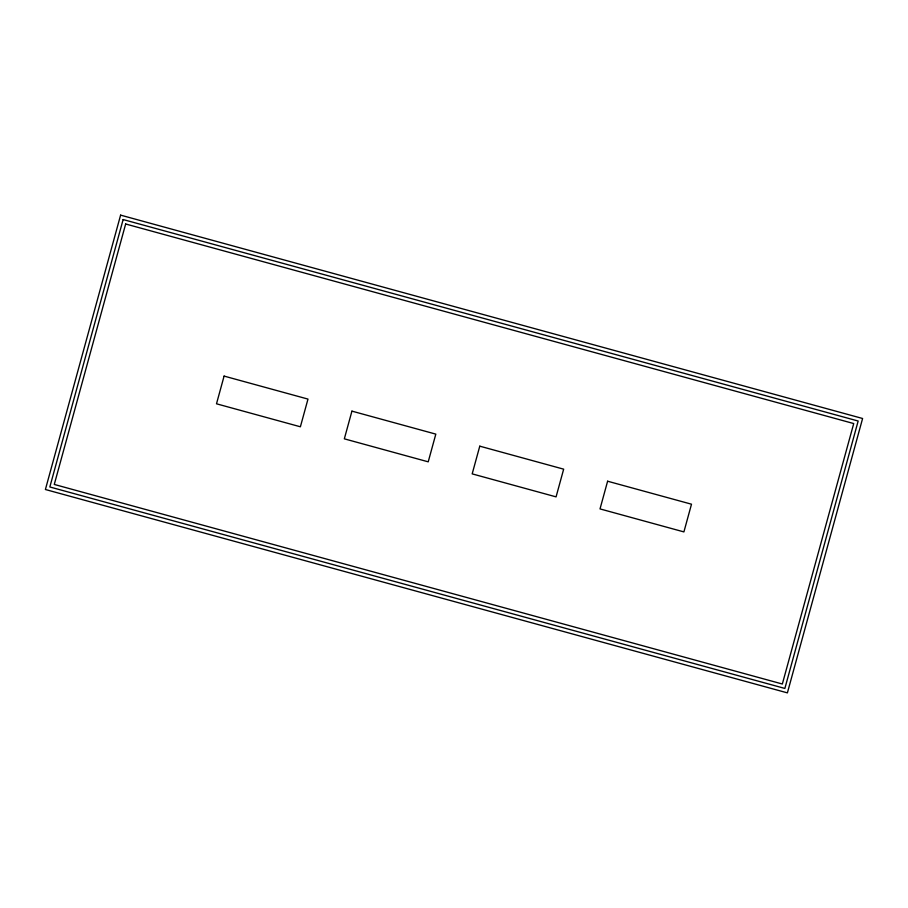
<?xml version="1.0" encoding="UTF-8"?>
<svg xmlns="http://www.w3.org/2000/svg" width="908" height="908" viewBox="0 0 908 908"><rect width="100%" height="100%" fill="white"/><g stroke="black" fill="none" stroke-linecap="round" stroke-linejoin="round"><path stroke-width="1.36" d="M120.605 215.128L45.4 489.503L787.395 692.872L862.6 418.497L120.605 215.128M123.136 219.554L49.838 486.972L784.864 688.446L858.162 421.028L123.136 219.554M125.656 223.992L54.276 484.441L782.344 684.008L853.724 423.559L125.656 223.992M224.094 376.094L216.501 403.799L300.389 426.783L307.982 399.089L224.094 376.094M351.929 411.131L344.336 438.836L428.224 461.832L435.817 434.126L351.929 411.131M479.776 446.169L472.183 473.874L556.071 496.869L563.664 469.164L479.776 446.169M607.611 481.217L600.018 508.911L683.906 531.906L691.499 504.201L607.611 481.217"/></g></svg>
